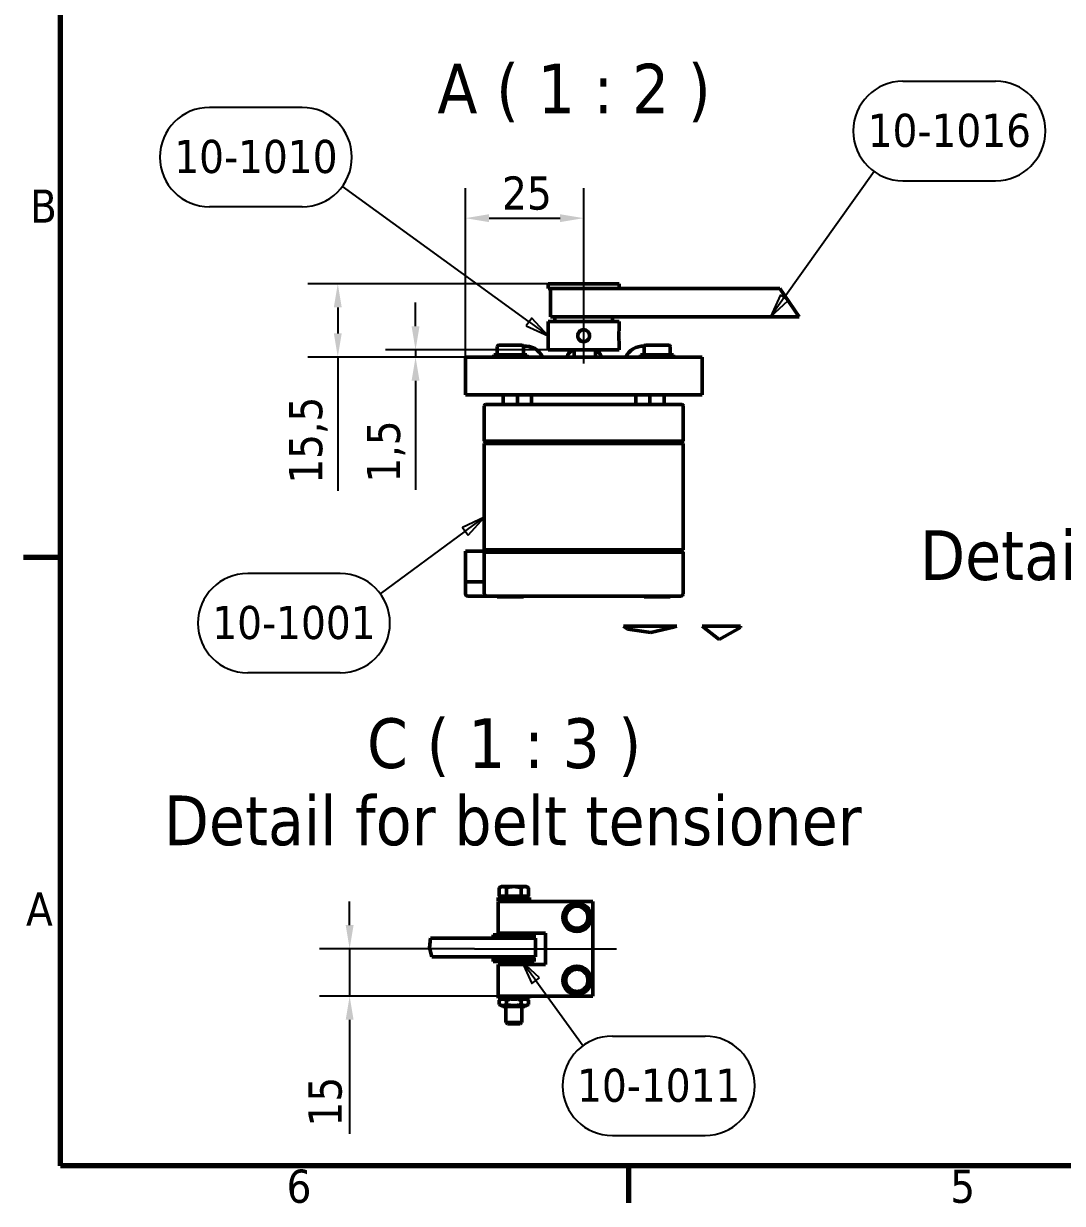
# Model space of a CAD drawing. Header units: millimetres. Extents: x -1346 to 2520, y -2365 to 1874.
# Drawn here: x 37 to 695, y 36 to 784 of the extents above; entities that cross this region are included whole.
import ezdxf

# ---------------------------------------------------------------- set-up
doc = ezdxf.new("R2010")
doc.units = ezdxf.units.MM
doc.header["$LTSCALE"] = 6
for name, color, linetype, lineweight in [('Border (ISO)', 7, 'Continuous', 70), ('Break Line (ISO)', 7, 'Continuous', 50), ('Centerline (ISO)', 7, 'Continuous', 25), ('Dimension (ISO)', 7, 'Continuous', 25), ('Symbol (ISO)', 7, 'Continuous', 25), ('Visible (ISO)', 7, 'Continuous', 50)]:
    doc.layers.add(name, color=color, linetype=linetype, lineweight=lineweight)
doc.styles.add('Label Text (ISO)', font='tahoma.ttf')
doc.styles.add('Note Text (ISO)', font='tahoma.ttf')
doc.dimstyles.new('Default (ISO)', dxfattribs={"dimscale": 6, "dimtxt": 3.5, "dimasz": 2.5, "dimexe": 3.175, "dimexo": 0, "dimgap": 0.762, "dimtad": 1, "dimrnd": 1e-08, "dimzin": 0, "dimtxsty": 'Note Text (ISO)', "dimcen": 0.09, "dimdle": 10, "dimclrd": 256, "dimclre": 256, "dimclrt": 256, "dimazin": 0, "dimtfac": 1.001486, "dimtmove": 0, "dimatfit": 3, "dimfxl": 1, "dimtolj": 1, "dimtzin": 0, "dimlwd": -1, "dimlwe": -1, "dimarcsym": 0})

# ---------------------------------------------------------------- blocks, each defined once
blk = doc.blocks.new('Borders Default Border')
at = {"layer": 'Border (ISO)'}
for p, q in [((10, 74.25), (6.1, 74.25)), ((70, 10), (70, 6.1))]:
    blk.add_line(p, q, dxfattribs=at)
at = {"layer": 'Border (ISO)', "flags": 128}
blk.add_lwpolyline([(10, 10), (10, 287), (410, 287), (410, 10), (10, 10)], dxfattribs=at)
at = {"layer": 'Border (ISO)', "char_height": 3.5, "attachment_point": 7, "style": 'Note Text (ISO)'}
for s, insert in [('B', (6.78, 109.63)), ('A', (6.36, 35.38)), ('6', (33.88, 6.03)), ('5', (103.98, 6.03))]:
    blk.add_mtext(s, dxfattribs=dict(at, insert=insert))
blk = doc.blocks.new('*D24')
at = {"layer": 'Defpoints', "color": 0, "transparency": 16777216}
for p in [(369.1, 619.07), (235.73, 572.57), (316.6, 572.57)]:
    blk.add_point(p, dxfattribs=at)
at = {"layer": 'Dimension (ISO)', "transparency": 16777216}
for p, q in [((369.1, 619.07), (216.68, 619.07)), ((235.73, 604.07), (235.73, 587.57)), ((316.6, 572.57), (216.68, 572.57)), ((235.73, 572.57), (235.73, 487.71))]:
    blk.add_line(p, q, dxfattribs=at)
for points in [[(233.23, 604.07), (238.23, 604.07), (235.73, 619.07)], [(233.23, 587.57), (238.23, 587.57), (235.73, 572.57)]]:
    blk.add_solid(points, dxfattribs=at)
at = {"layer": 'Dimension (ISO)', "transparency": 16777216, "insert": (204.87, 492.29), "char_height": 21, "attachment_point": 1, "rotation": 90, "style": 'Note Text (ISO)'}
blk.add_mtext('\\A1;15,5', dxfattribs=at)
blk = doc.blocks.new('*D25')
at = {"layer": 'Defpoints', "color": 0, "transparency": 16777216}
for p in [(285.03, 577.07), (369.1, 577.07), (316.6, 572.57)]:
    blk.add_point(p, dxfattribs=at)
at = {"layer": 'Dimension (ISO)', "transparency": 16777216}
for p, q in [((285.03, 592.07), (285.03, 607.07)), ((369.1, 577.07), (265.98, 577.07)), ((285.03, 577.07), (285.03, 572.57)), ((316.6, 572.57), (265.98, 572.57)), ((285.03, 557.57), (285.03, 488.48))]:
    blk.add_line(p, q, dxfattribs=at)
for points in [[(282.53, 592.07), (287.53, 592.07), (285.03, 577.07)], [(282.53, 557.57), (287.53, 557.57), (285.03, 572.57)]]:
    blk.add_solid(points, dxfattribs=at)
at = {"layer": 'Dimension (ISO)', "transparency": 16777216, "insert": (254.17, 493.05), "char_height": 21, "attachment_point": 1, "rotation": 90, "style": 'Note Text (ISO)'}
blk.add_mtext('\\A1;1,5', dxfattribs=at)
blk = doc.blocks.new('*D26')
at = {"layer": 'Defpoints', "color": 0, "transparency": 16777216}
for p in [(391.6, 660.62), (391.6, 610.07), (316.6, 572.57)]:
    blk.add_point(p, dxfattribs=at)
at = {"layer": 'Dimension (ISO)', "transparency": 16777216}
for p, q in [((316.6, 572.57), (316.6, 679.67)), ((391.6, 610.07), (391.6, 679.67)), ((331.6, 660.62), (376.6, 660.62))]:
    blk.add_line(p, q, dxfattribs=at)
for points in [[(331.6, 663.12), (331.6, 658.12), (316.6, 660.62)], [(376.6, 663.12), (376.6, 658.12), (391.6, 660.62)]]:
    blk.add_solid(points, dxfattribs=at)
at = {"layer": 'Dimension (ISO)', "transparency": 16777216, "insert": (339.85, 687.07), "char_height": 21, "attachment_point": 1, "style": 'Note Text (ISO)'}
blk.add_mtext('\\A1;25', dxfattribs=at)
blk = doc.blocks.new('Balloon2')
at = {"layer": 'Symbol (ISO)'}
for p, q in [((35.53, 121.8), (25.74, 121.8)), ((59.49, 99.15), (39.76, 113.48)), ((35.53, 111.3), (25.74, 111.3)), ((59.79, 99.55), (59.2, 98.74)), ((59.2, 98.74), (61.52, 97.68)), ((59.49, 99.15), (61.52, 97.68)), ((61.52, 97.68), (59.79, 99.55))]:
    blk.add_line(p, q, dxfattribs=at)
at = {"layer": 'Symbol (ISO)', "flags": 128}
blk.add_lwpolyline([(59.2, 98.74), (61.52, 97.68), (59.79, 99.55), (59.2, 98.74)], dxfattribs=at)
at = {"layer": 'Symbol (ISO)'}
for centre, start, end in [((25.74, 116.55), 90, 270), ((35.53, 116.55), 270, 90)]:
    blk.add_arc(centre, 5.25, start, end, dxfattribs=at)
blk.add_solid([(59.2, 98.74), (61.52, 97.68), (59.79, 99.55), (59.2, 98.74)], dxfattribs=at)
at = {"layer": 'Symbol (ISO)', "insert": (30.64, 116.59), "char_height": 3.5, "attachment_point": 5, "style": 'Note Text (ISO)'}
blk.add_mtext('10-1010', dxfattribs=at)
blk = doc.blocks.new('Balloon3')
at = {"layer": 'Symbol (ISO)'}
for p, q in [((98.99, 124.56), (108.78, 124.56)), ((86.45, 101.71), (95.96, 115.05)), ((98.99, 114.06), (108.78, 114.06)), ((86.04, 102), (85, 99.68)), ((86.45, 101.71), (85, 99.68)), ((85, 99.68), (86.85, 101.42)), ((86.85, 101.42), (86.04, 102))]:
    blk.add_line(p, q, dxfattribs=at)
at = {"layer": 'Symbol (ISO)', "flags": 128}
blk.add_lwpolyline([(86.04, 102), (85, 99.68), (86.85, 101.42), (86.04, 102)], dxfattribs=at)
at = {"layer": 'Symbol (ISO)'}
for centre, start, end in [((98.99, 119.31), 90, 270), ((108.78, 119.31), 270, 90)]:
    blk.add_arc(centre, 5.25, start, end, dxfattribs=at)
blk.add_solid([(86.04, 102), (85, 99.68), (86.85, 101.42), (86.04, 102)], dxfattribs=at)
at = {"layer": 'Symbol (ISO)', "insert": (103.89, 119.35), "char_height": 3.5, "attachment_point": 5, "style": 'Note Text (ISO)'}
blk.add_mtext('10-1016', dxfattribs=at)
blk = doc.blocks.new('Balloon4')
at = {"layer": 'Symbol (ISO)'}
for p, q in [((54.77, 78.51), (52.46, 77.43)), ((52.46, 77.43), (53.05, 76.62)), ((52.75, 77.03), (54.77, 78.51)), ((53.05, 76.62), (54.77, 78.51)), ((52.75, 77.03), (43.77, 70.42)), ((39.55, 72.57), (29.77, 72.57)), ((39.55, 62.07), (29.77, 62.07))]:
    blk.add_line(p, q, dxfattribs=at)
at = {"layer": 'Symbol (ISO)', "flags": 128}
blk.add_lwpolyline([(53.05, 76.62), (54.77, 78.51), (52.46, 77.43), (53.05, 76.62)], dxfattribs=at)
at = {"layer": 'Symbol (ISO)'}
for centre, start, end in [((29.77, 67.32), 90, 270), ((39.55, 67.32), 270, 90)]:
    blk.add_arc(centre, 5.25, start, end, dxfattribs=at)
blk.add_solid([(53.05, 76.62), (54.77, 78.51), (52.46, 77.43), (53.05, 76.62)], dxfattribs=at)
at = {"layer": 'Symbol (ISO)', "insert": (34.66, 67.36), "char_height": 3.5, "attachment_point": 5, "style": 'Note Text (ISO)'}
blk.add_mtext('10-1001', dxfattribs=at)
blk = doc.blocks.new('*D64')
at = {"layer": 'Defpoints', "color": 0, "transparency": 16777216}
for p in [(243.24, 197.54), (322.3, 197.54), (337.3, 167.54)]:
    blk.add_point(p, dxfattribs=at)
at = {"layer": 'Dimension (ISO)', "transparency": 16777216}
for p, q in [((243.24, 212.54), (243.24, 227.54)), ((322.3, 197.54), (224.19, 197.54)), ((243.24, 197.54), (243.24, 167.54)), ((337.3, 167.54), (224.19, 167.54)), ((243.24, 152.54), (243.24, 80.33))]:
    blk.add_line(p, q, dxfattribs=at)
for points in [[(240.74, 212.54), (245.74, 212.54), (243.24, 197.54)], [(240.74, 152.54), (245.74, 152.54), (243.24, 167.54)]]:
    blk.add_solid(points, dxfattribs=at)
at = {"layer": 'Dimension (ISO)', "transparency": 16777216, "insert": (217.16, 84.91), "char_height": 21, "attachment_point": 1, "rotation": 90, "style": 'Note Text (ISO)'}
blk.add_mtext('\\A1;15', dxfattribs=at)
blk = doc.blocks.new('Balloon34')
at = {"layer": 'Symbol (ISO)'}
for p, q in [((60.2, 29.57), (58.73, 31.59)), ((60.6, 29.86), (58.73, 31.59)), ((58.73, 31.59), (59.79, 29.27)), ((59.79, 29.27), (60.6, 29.86)), ((60.2, 29.57), (65.22, 22.68)), ((68.29, 23.7), (78.08, 23.7)), ((68.29, 13.2), (78.08, 13.2))]:
    blk.add_line(p, q, dxfattribs=at)
at = {"layer": 'Symbol (ISO)', "flags": 128}
blk.add_lwpolyline([(60.6, 29.86), (58.73, 31.59), (59.79, 29.27), (60.6, 29.86)], dxfattribs=at)
at = {"layer": 'Symbol (ISO)'}
for centre, start, end in [((68.29, 18.45), 90, 270), ((78.08, 18.45), 270, 90)]:
    blk.add_arc(centre, 5.25, start, end, dxfattribs=at)
blk.add_solid([(60.6, 29.86), (58.73, 31.59), (59.79, 29.27), (60.6, 29.86)], dxfattribs=at)
at = {"layer": 'Symbol (ISO)', "insert": (73.19, 18.48), "char_height": 3.5, "attachment_point": 5, "style": 'Note Text (ISO)'}
blk.add_mtext('10-1011', dxfattribs=at)

msp = doc.modelspace()

# ---------------------------------------------------------------- linework, layer by layer
at = {"layer": 'Break Line (ISO)'}
for p, q in [((515.89, 616.07), (528.19, 598.07)), ((419.62, 400.02), (416.85, 401.94)), ((434.08, 398), (419.62, 400.02)), ((448.55, 401.46), (434.08, 398)), ((450.59, 401.94), (448.55, 401.46)), ((477.47, 393.47), (466.73, 401.94)), ((490.87, 401.18), (477.47, 393.47)), ((293.76, 198.04), (294.54, 204.34)), ((295.29, 192.34), (293.76, 198.04))]:
    msp.add_line(p, q, dxfattribs=at)
at = {"layer": 'Centerline (ISO)', "linetype": 'Continuous'}
for p, q in [((391.6, 601.07), (391.6, 634.07)), ((391.6, 568.45), (391.6, 610.07)), ((322.3, 197.54), (412.3, 197.54))]:
    msp.add_line(p, q, dxfattribs=at)
at = {"layer": 'Visible (ISO)'}
for p, q in [((414.1, 619.07), (369.1, 619.07)), ((369.1, 616.07), (369.1, 619.07)), ((399.67, 616.07), (369.1, 616.07)), ((370.6, 616.07), (370.6, 598.07)), ((399.67, 616.07), (515.89, 616.07)), ((414.1, 616.07), (414.1, 619.07)), ((414.1, 595.07), (369.1, 595.07)), ((369.1, 577.07), (369.1, 595.07)), ((370.6, 598.07), (391.6, 598.07)), ((373.3, 595.07), (373.3, 598.07)), ((528.19, 598.07), (391.6, 598.07)), ((409.9, 595.07), (409.9, 598.07)), ((414.1, 589.82), (414.1, 595.07)), ((336.85, 579.17), (336.85, 574.07)), ((337.75, 580.07), (352.45, 580.07)), ((353.35, 579.17), (353.35, 574.07)), ((414.1, 577.07), (369.1, 577.07)), ((385.6, 572.57), (385.6, 577.07)), ((399.1, 577.07), (399.1, 572.57)), ((414.1, 577.07), (414.1, 582.32)), ((429.85, 579.17), (429.85, 574.07)), ((430.75, 580.07), (445.45, 580.07)), ((446.35, 579.17), (446.35, 574.07)), ((316.6, 572.57), (316.6, 548.57)), ((466.6, 572.57), (316.6, 572.57)), ((334.6, 574.07), (355.6, 574.07)), ((334.6, 572.57), (334.6, 574.07)), ((355.6, 572.57), (355.6, 574.07)), ((427.6, 574.07), (448.6, 574.07)), ((427.6, 572.57), (427.6, 574.07)), ((448.6, 572.57), (448.6, 574.07)), ((466.6, 572.57), (466.6, 548.57)), ((466.6, 548.57), (316.6, 548.57)), ((340.6, 548.57), (340.6, 542.57)), ((349.6, 548.57), (349.6, 542.57)), ((358.6, 547.67), (358.6, 542.57)), ((424.6, 547.67), (424.6, 542.57)), ((433.6, 548.57), (433.6, 542.57)), ((442.6, 548.57), (442.6, 542.57)), ((328.6, 519.32), (328.6, 541.67)), ((330.99, 542.57), (329.5, 542.57)), ((330.99, 542.57), (338.87, 542.57)), ((342.48, 542.57), (338.87, 542.57)), ((342.48, 542.57), (440.71, 542.57)), ((444.32, 542.57), (440.71, 542.57)), ((444.32, 542.57), (452.2, 542.57)), ((453.7, 542.57), (452.2, 542.57)), ((454.6, 541.67), (454.6, 519.32)), ((329.35, 518.57), (328.6, 519.32)), ((328.6, 519.32), (330.35, 519.32)), ((328.6, 517.82), (329.35, 518.57)), ((331.15, 517.82), (328.6, 517.82)), ((328.6, 450.32), (328.6, 517.82)), ((330.88, 518.57), (329.35, 518.57)), ((338.24, 519.32), (330.35, 519.32)), ((330.88, 518.57), (338.77, 518.57)), ((344.22, 517.82), (331.15, 517.82)), ((338.24, 519.32), (342.48, 519.32)), ((342.48, 518.57), (338.77, 518.57)), ((440.71, 519.32), (342.48, 519.32)), ((342.48, 518.57), (440.71, 518.57)), ((351.62, 517.82), (344.22, 517.82)), ((431.57, 518.57), (351.62, 518.57)), ((351.62, 517.82), (431.57, 517.82)), ((438.97, 517.82), (431.57, 517.82)), ((452.04, 517.82), (438.97, 517.82)), ((440.71, 519.32), (444.95, 519.32)), ((444.42, 518.57), (440.71, 518.57)), ((444.42, 518.57), (452.31, 518.57)), ((452.84, 519.32), (444.95, 519.32)), ((454.6, 517.82), (452.04, 517.82)), ((453.85, 518.57), (452.31, 518.57)), ((452.84, 519.32), (454.6, 519.32)), ((453.85, 518.57), (454.6, 519.32)), ((454.6, 517.82), (453.85, 518.57)), ((454.6, 450.32), (454.6, 517.82)), ((316.6, 449.57), (316.6, 448.07)), ((316.6, 449.57), (329.35, 449.57)), ((329.35, 449.57), (328.6, 450.32)), ((328.6, 450.32), (331.15, 450.32)), ((329.35, 449.57), (328.6, 448.82)), ((330.35, 448.82), (328.6, 448.82)), ((328.6, 422.57), (328.6, 448.82)), ((329.35, 449.57), (330.88, 449.57)), ((330.35, 448.82), (338.24, 448.82)), ((338.77, 449.57), (330.88, 449.57)), ((331.15, 450.32), (344.22, 450.32)), ((342.48, 448.82), (338.24, 448.82)), ((338.77, 449.57), (342.48, 449.57)), ((440.71, 449.57), (342.48, 449.57)), ((342.48, 448.82), (440.71, 448.82)), ((344.22, 450.32), (351.62, 450.32)), ((431.57, 450.32), (351.62, 450.32)), ((351.62, 449.57), (431.57, 449.57)), ((431.57, 450.32), (438.97, 450.32)), ((438.97, 450.32), (452.04, 450.32)), ((440.71, 449.57), (444.42, 449.57)), ((444.95, 448.82), (440.71, 448.82)), ((452.31, 449.57), (444.42, 449.57)), ((444.95, 448.82), (452.84, 448.82)), ((452.04, 450.32), (454.6, 450.32)), ((452.31, 449.57), (453.85, 449.57)), ((454.6, 448.82), (452.84, 448.82)), ((453.85, 449.57), (454.6, 450.32)), ((453.85, 449.57), (454.6, 448.82)), ((454.6, 448.82), (454.6, 422.57)), ((316.6, 431.57), (316.6, 448.07)), ((316.6, 431.57), (316.6, 430.07)), ((318.1, 430.07), (316.6, 430.07)), ((316.6, 422.57), (316.6, 430.07)), ((318.1, 430.07), (328.6, 430.07)), ((330.1, 421.07), (318.1, 421.07)), ((330.1, 421.07), (331.41, 421.07)), ((339.3, 421.07), (331.41, 421.07)), ((336.85, 421.07), (336.85, 420.62)), ((336.85, 420.62), (353.35, 420.62)), ((339.3, 421.07), (342.48, 421.07)), ((440.71, 421.07), (342.48, 421.07)), ((353.35, 421.07), (353.35, 420.62)), ((429.85, 421.07), (429.85, 420.62)), ((429.85, 420.62), (446.35, 420.62)), ((440.71, 421.07), (443.89, 421.07)), ((451.78, 421.07), (443.89, 421.07)), ((446.35, 421.07), (446.35, 420.62)), ((451.78, 421.07), (453.1, 421.07)), ((416.85, 401.94), (450.59, 401.94)), ((466.73, 401.94), (490.87, 401.94)), ((490.87, 401.94), (490.87, 401.18)), ((339.3, 236.94), (338.06, 236.22)), ((338.06, 230.94), (338.06, 236.22)), ((340.37, 236.94), (339.3, 236.94)), ((347.3, 236.94), (340.37, 236.94)), ((342.68, 230.94), (342.68, 236.22)), ((354.23, 236.94), (347.3, 236.94)), ((351.92, 230.94), (351.92, 236.22)), ((355.3, 236.94), (354.23, 236.94)), ((355.3, 236.94), (356.54, 236.22)), ((356.54, 230.94), (356.54, 236.22)), ((357.3, 229.94), (337.3, 229.94)), ((337.3, 229.94), (337.3, 227.94)), ((357.3, 227.94), (337.3, 227.94)), ((337.3, 227.54), (337.3, 207.54)), ((337.3, 227.54), (397.3, 227.54)), ((342.68, 230.94), (338.06, 230.94)), ((340.6, 230.94), (340.6, 229.94)), ((351.92, 230.94), (342.68, 230.94)), ((342.73, 227.94), (342.73, 227.54)), ((351.87, 227.94), (351.87, 227.54)), ((356.54, 230.94), (351.92, 230.94)), ((354, 230.94), (354, 229.94)), ((357.3, 229.94), (357.3, 227.94)), ((397.3, 227.54), (397.3, 167.54)), ((294.54, 204.34), (347.12, 204.34)), ((360.3, 206.34), (334.3, 206.34)), ((334.3, 206.34), (334.3, 204.34)), ((337.3, 207.54), (367.3, 207.54)), ((342.3, 207.54), (342.3, 206.34)), ((361.12, 204.34), (347.12, 204.34)), ((352.3, 207.54), (352.3, 206.34)), ((360.3, 206.34), (360.3, 204.34)), ((361.12, 204.34), (361.12, 192.34)), ((367.3, 207.54), (367.3, 187.54)), ((347.12, 192.34), (295.29, 192.34)), ((360.3, 191.54), (334.3, 191.54)), ((334.3, 189.54), (334.3, 191.54)), ((360.3, 189.54), (334.3, 189.54)), ((367.3, 187.54), (337.3, 187.54)), ((337.3, 187.54), (337.3, 167.54)), ((337.7, 192.34), (337.7, 191.54)), ((342.3, 189.54), (342.3, 187.54)), ((347.12, 192.34), (361.12, 192.34)), ((352.3, 189.54), (352.3, 187.54)), ((356.9, 192.34), (356.9, 191.54)), ((360.3, 189.54), (360.3, 191.54)), ((337.3, 166.32), (337.3, 167.54)), ((337.3, 167.54), (397.3, 167.54)), ((337.3, 166.32), (357.3, 166.32)), ((340.4, 166.32), (338.06, 164.97)), ((338.06, 162.27), (338.06, 164.97)), ((342.68, 162.27), (342.68, 164.97)), ((351.92, 162.27), (351.92, 164.97)), ((354.2, 166.32), (356.54, 164.97)), ((356.54, 162.27), (356.54, 164.97)), ((357.3, 166.32), (357.3, 167.54)), ((340.4, 160.92), (338.06, 162.27)), ((340.4, 160.92), (354.2, 160.92)), ((342.3, 160.92), (342.3, 150.92)), ((352.3, 160.92), (352.3, 150.92)), ((354.2, 160.92), (356.54, 162.27)), ((342.3, 150.92), (352.3, 150.92)), ((343.28, 149.94), (342.3, 150.92)), ((351.32, 149.94), (343.28, 149.94)), ((351.32, 149.94), (352.3, 150.92))]:
    msp.add_line(p, q, dxfattribs=at)
for centre in [(387.3, 217.54), (387.3, 177.54)]:
    msp.add_circle(centre, 9, dxfattribs=at)
for centre, radius, start, end in [((337.75, 579.17), 0.9, 90, 180), ((352.45, 579.17), 0.9, 0, 90), ((354.37, 566.94), 12.6, 26.54645, 94.91589), ((391.87, 566.94), 12.6, 126.47984, 153.45355), ((391.87, 566.94), 12.6, 26.54645, 53.52016), ((429.37, 566.94), 12.6, 87.48154, 153.45355), ((430.75, 579.17), 0.9, 90, 180), ((445.45, 579.17), 0.9, 0, 90), ((354.37, 566.94), 6.3, 63.36065, 78.74137), ((429.37, 566.94), 6.3, 106.31705, 116.63935), ((359.5, 547.67), 0.9, 90, 180), ((423.7, 547.67), 0.9, 0, 90), ((329.5, 541.67), 0.9, 90, 180), ((453.7, 541.67), 0.9, 0, 90), ((318.1, 422.57), 1.5, 180, 270), ((330.1, 422.57), 1.5, 180, 270), ((453.1, 422.57), 1.5, 270, 0), ((387.3, 217.54), 7, 60, 120), ((387.3, 217.54), 7, 120, 180), ((387.3, 217.54), 7, 180, 240), ((387.3, 217.54), 7, 0, 60), ((387.3, 217.54), 7, 300, 0), ((387.3, 217.54), 7, 240, 300), ((387.3, 177.54), 7, 120, 180), ((387.3, 177.54), 7, 60, 120), ((387.3, 177.54), 7, 0, 60), ((387.3, 177.54), 7, 180, 240), ((387.3, 177.54), 7, 300, 0), ((387.3, 177.54), 7, 240, 300)]:
    msp.add_arc(centre, radius, start, end, dxfattribs=at)
for points, knots in [([(391.52, 589.82), (391.05, 589.82), (390.54, 589.73), (389.62, 589.35), (389.2, 589.06), (388.53, 588.39), (388.25, 587.97), (387.86, 587.05), (387.77, 586.54), (387.77, 586.07), (387.77, 585.6), (387.86, 585.1), (388.25, 584.17), (388.53, 583.75), (389.2, 583.09), (389.62, 582.8), (390.54, 582.42), (391.05, 582.32), (391.99, 582.32), (392.49, 582.42), (393.42, 582.8), (393.84, 583.09), (394.5, 583.75), (394.79, 584.17), (395.17, 585.1), (395.27, 585.6), (395.27, 586.54), (395.17, 587.05), (394.79, 587.97), (394.5, 588.39), (393.84, 589.06), (393.42, 589.35), (392.49, 589.73), (391.99, 589.82), (391.52, 589.82)], [0.5661669, 0.5661669, 0.5661669, 0.5661669, 0.6133468, 0.6133468, 0.6605268, 0.6605268, 0.707708, 0.707708, 0.7548892, 0.7548892, 0.7548892, 0.8020704, 0.8020704, 0.8492516, 0.8492516, 0.8964315, 0.8964315, 0.9436115, 0.9436115, 0.9907914, 0.9907914, 1.0379713, 1.0379713, 1.0851526, 1.0851526, 1.1323338, 1.1323338, 1.179515, 1.179515, 1.2266962, 1.2266962, 1.2738761, 1.2738761, 1.321056, 1.321056, 1.321056, 1.321056]), ([(387.82, 586.07), (387.82, 586.55), (387.92, 587.06), (388.3, 587.98), (388.59, 588.4), (389.25, 589.05), (389.66, 589.34), (390.58, 589.72), (391.07, 589.82), (391.54, 589.82)], [-0.7687811, -0.7687811, -0.7687811, -0.7687811, -0.7206667, -0.7206667, -0.6725523, -0.6725523, -0.6245691, -0.6245691, -0.5774536, -0.5774536, -0.5774536, -0.5774536]), ([(391.54, 582.32), (391.07, 582.33), (390.58, 582.42), (389.66, 582.81), (389.25, 583.09), (388.59, 583.75), (388.3, 584.17), (387.92, 585.09), (387.82, 585.59), (387.82, 586.07)], [-0.1913275, -0.1913275, -0.1913275, -0.1913275, -0.144212, -0.144212, -0.0962288, -0.0962288, -0.0481144, -0.0481144, 0, 0, 0, 0]), ([(414.1, 589.82), (414.09, 589.82), (414.08, 589.73), (414.01, 589.35), (413.97, 589.06), (413.89, 588.39), (413.85, 587.97), (413.78, 587.05), (413.77, 586.54), (413.77, 586.07), (413.77, 585.6), (413.78, 585.1), (413.85, 584.17), (413.89, 583.75), (413.97, 583.09), (414.01, 582.8), (414.08, 582.42), (414.09, 582.32), (414.1, 582.32), (414.1, 582.32), (414.1, 582.32)], [0.5661669, 0.5661669, 0.5661669, 0.5661669, 0.6133468, 0.6133468, 0.6605268, 0.6605268, 0.707708, 0.707708, 0.7548892, 0.7548892, 0.7548892, 0.8020704, 0.8020704, 0.8492516, 0.8492516, 0.8964315, 0.8964315, 0.9436115, 0.9436115, 0.9462082, 0.9462082, 0.9462082, 0.9462082])]:
    msp.add_open_spline(points, degree=3, knots=knots, dxfattribs=at)
msp.add_open_spline([(414.1, 589.82), (414.1, 589.82), (414.1, 589.82), (414.1, 589.82)], degree=3, dxfattribs=at)
for points, weights in [([(340.37, 236.94), (339.3, 236.94), (338.06, 236.22)], [1, 1.0379548493, 1]), ([(342.68, 236.22), (341.44, 236.94), (340.37, 236.94)], [1, 1.0379548493, 1]), ([(347.3, 236.94), (345.16, 236.94), (342.68, 236.22)], [1, 1.0379548493, 1]), ([(351.92, 236.22), (349.44, 236.94), (347.3, 236.94)], [1, 1.0379548493, 1]), ([(354.23, 236.94), (353.16, 236.94), (351.92, 236.22)], [1, 1.0379548493, 1]), ([(356.54, 236.22), (355.3, 236.94), (354.23, 236.94)], [1, 1.0379548493, 1]), ([(383.8, 223.6), (385.42, 224.54), (387.3, 225.62)], [1, 1.0379548493, 1]), ([(387.3, 225.62), (389.18, 224.54), (390.8, 223.6)], [1, 1.0379548493, 1]), ([(380.3, 221.58), (382.18, 222.66), (383.8, 223.6)], [1, 1.0379548493, 1]), ([(380.3, 217.54), (380.3, 219.41), (380.3, 221.58)], [1, 1.0379548493, 1]), ([(380.3, 213.49), (380.3, 215.66), (380.3, 217.54)], [1, 1.0379548493, 1]), ([(390.8, 223.6), (392.42, 222.66), (394.3, 221.58)], [1, 1.0379548493, 1]), ([(394.3, 221.58), (394.3, 219.41), (394.3, 217.54)], [1, 1.0379548493, 1]), ([(394.3, 217.54), (394.3, 215.66), (394.3, 213.49)], [1, 1.0379548493, 1]), ([(383.8, 211.47), (382.18, 212.41), (380.3, 213.49)], [1, 1.0379548493, 1]), ([(387.3, 209.45), (385.42, 210.54), (383.8, 211.47)], [1, 1.0379548493, 1]), ([(390.8, 211.47), (389.18, 210.54), (387.3, 209.45)], [1, 1.0379548493, 1]), ([(394.3, 213.49), (392.42, 212.41), (390.8, 211.47)], [1, 1.0379548493, 1]), ([(380.3, 181.58), (382.18, 182.66), (383.8, 183.6)], [1, 1.0379548493, 1]), ([(380.3, 177.54), (380.3, 179.41), (380.3, 181.58)], [1, 1.0379548493, 1]), ([(383.8, 183.6), (385.42, 184.54), (387.3, 185.62)], [1, 1.0379548493, 1]), ([(387.3, 185.62), (389.18, 184.54), (390.8, 183.6)], [1, 1.0379548493, 1]), ([(390.8, 183.6), (392.42, 182.66), (394.3, 181.58)], [1, 1.0379548493, 1]), ([(394.3, 181.58), (394.3, 179.41), (394.3, 177.54)], [1, 1.0379548493, 1]), ([(380.3, 173.49), (380.3, 175.66), (380.3, 177.54)], [1, 1.0379548493, 1]), ([(383.8, 171.47), (382.18, 172.41), (380.3, 173.49)], [1, 1.0379548493, 1]), ([(394.3, 173.49), (392.42, 172.41), (390.8, 171.47)], [1, 1.0379548493, 1]), ([(394.3, 177.54), (394.3, 175.66), (394.3, 173.49)], [1, 1.0379548493, 1]), ([(342.68, 164.97), (340.37, 166.3), (338.06, 164.97)], [1, 1.15470053838, 1]), ([(351.92, 164.97), (347.3, 166.3), (342.68, 164.97)], [1, 1.15470053838, 1]), ([(356.54, 164.97), (354.23, 166.3), (351.92, 164.97)], [1, 1.15470053838, 1]), ([(387.3, 169.45), (385.42, 170.54), (383.8, 171.47)], [1, 1.0379548493, 1]), ([(390.8, 171.47), (389.18, 170.54), (387.3, 169.45)], [1, 1.0379548493, 1]), ([(338.06, 162.27), (340.37, 160.93), (342.68, 162.27)], [1, 1.15470053838, 1]), ([(342.68, 162.27), (347.3, 160.93), (351.92, 162.27)], [1, 1.15470053838, 1]), ([(351.92, 162.27), (354.23, 160.93), (356.54, 162.27)], [1, 1.15470053838, 1])]:
    msp.add_rational_spline(points, weights, degree=2, dxfattribs=at)

# ---------------------------------------------------------------- block references
at = {"xscale": 6, "yscale": 6, "zscale": 6}
msp.add_blockref('Borders Default Border', (0, 0), dxfattribs=at)
at = {"layer": 'Symbol (ISO)', "xscale": 6, "yscale": 6, "zscale": 6}
for name in ['Balloon3', 'Balloon2', 'Balloon4', 'Balloon34']:
    msp.add_blockref(name, (0, 0), dxfattribs=at)

# ---------------------------------------------------------------- texts
at = {"layer": 'Symbol (ISO)', "char_height": 31.5, "attachment_point": 7, "style": 'Label Text (ISO)'}
for s, insert in [('A ( 1 : 2 )', (298.84, 721.28)), ('Details for Sensor activator', (604.74, 430.7)), ('C ( 1 : 3 )', (254.26, 306.41)), ('Detail for belt tensioner', (125.43, 262.59))]:
    msp.add_mtext(s, dxfattribs=dict(at, insert=insert))

# ---------------------------------------------------------------- dimensions: what is measured, and where the dimension line sits
at = {"layer": 'Dimension (ISO)'}
for base, p1, p2, angle, override, picture, middle in [((391.6, 660.62), (316.6, 572.57), (391.6, 610.07), 180, {"dimgap": 0.762, "dimdec": 0, "dimlfac": 0.333333, "dimtol": 0, "dimlim": 0, "dimtp": 0, "dimtm": 0, "dimtdec": 2, "dimtofl": 0, "dimatfit": 1}, '*D26', (354.1, 660.62)), ((235.73, 572.57), (369.1, 619.07), (316.6, 572.57), 270, {"dimgap": 0.762, "dimdec": 1, "dimlfac": 0.333333, "dimtol": 0, "dimlim": 0, "dimtp": 0, "dimtm": 0, "dimtdec": 2, "dimtofl": 0, "dimatfit": 2}, '*D24', (235.73, 517.96)), ((285.03, 577.07), (316.6, 572.57), (369.1, 577.07), 90, {"dimgap": 0.762, "dimdec": 1, "dimlfac": 0.333333, "dimtol": 0, "dimlim": 0, "dimtp": 0, "dimtm": 0, "dimtdec": 2, "dimtofl": 1, "dimatfit": 1}, '*D25', (285.03, 510.84)), ((243.24, 197.54), (337.3, 167.54), (322.3, 197.54), 270, {"dimgap": 0.762, "dimdec": 0, "dimlfac": 0.5, "dimtol": 0, "dimlim": 0, "dimtp": 0, "dimtm": 0, "dimtdec": 2, "dimtofl": 1, "dimatfit": 1}, '*D64', (243.24, 98.33))]:
    dim = msp.add_linear_dim(base=base, p1=p1, p2=p2, angle=angle, dimstyle='Default (ISO)', override=override, dxfattribs=at)
    dim.commit()
    dim.dimension.update_dxf_attribs({"geometry": picture, "text_midpoint": middle, "dimtype": 160})

doc.saveas('drawing.dxf')
